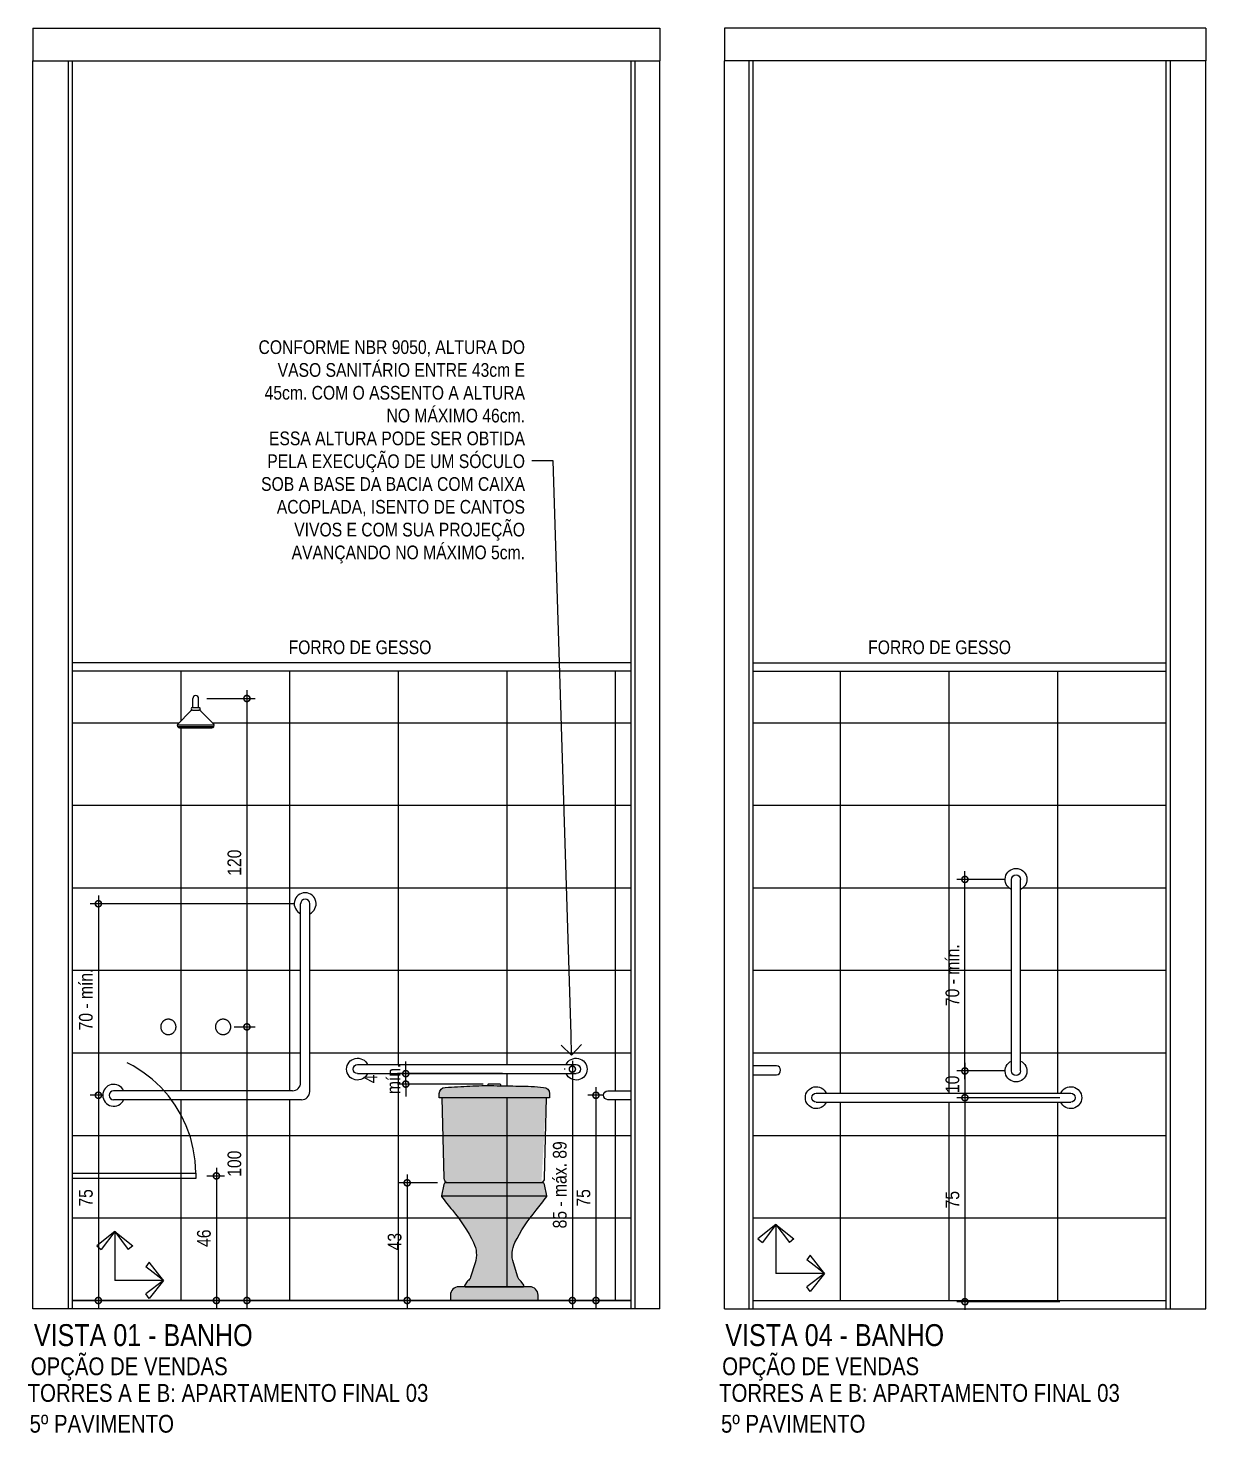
# Model space of a CAD drawing. Header units: metres. Extents: x 3 to 168, y -142 to 28.
# Drawn here: x 112.09 to 116.39, y -87.27 to -82.14 of the extents above; entities that cross this region are included whole.
import ezdxf
from ezdxf import colors
from ezdxf.entities.mleader import LeaderData, LeaderLine
from ezdxf.math import Vec2, Vec3

# ---------------------------------------------------------------- set-up
doc = ezdxf.new("R2010")
doc.units = ezdxf.units.M
doc.linetypes.add('DASHDOT', pattern=[1, 0.5, -0.25, 0, -0.25])
doc.linetypes.add('DASHEDX2', pattern=[1.5, 1, -0.5])
for name, color, linetype in [('ARQ-ALV ACAB', 4, 'Continuous'), ('ARQ-ALV OSSO', 5, 'Continuous'), ('ARQ-AUX1', 1, 'Continuous'), ('ARQ-AUX2', 2, 'Continuous'), ('ARQ-CERÂMICA', 7, 'Continuous'), ('ARQ-DIM', 2, 'Continuous'), ('ARQ-HID', 2, 'Continuous'), ('ARQ-PRJ', 7, 'DASHEDX2'), ('ARQ-SIM', 1, 'Continuous'), ('ARQ-TXT', 2, 'Continuous')]:
    doc.layers.add(name, color=color, linetype=linetype)
doc.styles.add('Adesa', font='ARIALN.TTF')
doc.dimstyles.new('ADESA 1-0025', dxfattribs={"dimtxt": 0.05, "dimasz": 0.045, "dimexe": 0.03, "dimexo": 0.04, "dimgap": 0.02, "dimtad": 1, "dimtoh": 1, "dimdec": 0, "dimlfac": 100, "dimzin": 4, "dimtxsty": 'Adesa', "dimblk": 'DOTSMALL', "dimcen": 1, "dimdle": 0.03, "dimclrd": 1, "dimclre": 1, "dimclrt": 256, "dimazin": 1, "dimtm": 1e-09, "dimtfac": 1, "dimtdec": 0, "dimtix": 1, "dimtmove": 2, "dimatfit": 0, "dimldrblk": 'DOTSMALL', "dimfxl": 0.8, "dimtvp": 2, "dimtolj": 1, "dimtzin": 0, "dimarcsym": 0})

# ---------------------------------------------------------------- blocks, each defined once
blk = doc.blocks.new('_DotSmall')
at = {"color": 0, "linetype": 'ByBlock', "const_width": 0.5}
blk.add_lwpolyline([(-0.0625, 0, 1), (0.0625, 0, 1)], format="xyb", close=True, dxfattribs=at)
blk = doc.blocks.new('*D380')
at = {"layer": 'ARQ-DIM', "color": 1, "lineweight": -2, "transparency": 16777216}
for p, q in [((112.346, -85.3057), (112.346, -86.0657)), ((113.0618, -85.3357), (112.316, -85.3357)), ((112.3618, -86.0357), (112.316, -86.0357))]:
    blk.add_line(p, q, dxfattribs=at)
at = {"layer": 'Defpoints', "color": 0, "transparency": 16777216}
for p in [(113.1018, -85.3357), (112.346, -86.0357), (112.4018, -86.0357)]:
    blk.add_point(p, dxfattribs=at)
at = {"layer": 'ARQ-DIM', "color": 1, "lineweight": -2, "transparency": 16777216, "xscale": 0.045, "yscale": 0.045, "zscale": 0.045}
for p, rotation in [((112.346, -85.3357), 90), ((112.346, -86.0357), 270)]:
    blk.add_blockref('_DotSmall', p, dxfattribs=dict(at, rotation=rotation))
at = {"layer": 'ARQ-DIM', "transparency": 16777216, "insert": (112.3004, -85.6857), "char_height": 0.05, "attachment_point": 5, "rotation": 90, "style": 'Adesa'}
blk.add_mtext('\\A1;70 - mín.', dxfattribs=at)
blk = doc.blocks.new('*D381')
at = {"layer": 'ARQ-DIM', "color": 1, "lineweight": -2, "transparency": 16777216}
for p, q in [((112.7418, -86.3303), (112.8074, -86.3303)), ((112.7774, -86.3003), (112.7774, -86.8157)), ((112.7619, -86.7857), (112.7474, -86.7857))]:
    blk.add_line(p, q, dxfattribs=at)
at = {"layer": 'Defpoints', "color": 0, "transparency": 16777216}
for p in [(112.7018, -86.3303), (112.7774, -86.7857), (112.8019, -86.7857, 0)]:
    blk.add_point(p, dxfattribs=at)
at = {"layer": 'ARQ-DIM', "color": 1, "lineweight": -2, "transparency": 16777216, "xscale": 0.045, "yscale": 0.045, "zscale": 0.045}
for p, rotation in [((112.7774, -86.3303), 90), ((112.7774, -86.7857), 270)]:
    blk.add_blockref('_DotSmall', p, dxfattribs=dict(at, rotation=rotation))
at = {"layer": 'ARQ-DIM', "transparency": 16777216, "insert": (112.7319, -86.558), "char_height": 0.05, "attachment_point": 5, "rotation": 90, "style": 'Adesa'}
blk.add_mtext('\\A1;46', dxfattribs=at)
blk = doc.blocks.new('*D382')
at = {"layer": 'ARQ-DIM', "color": 1, "lineweight": -2, "transparency": 16777216}
for p, q in [((112.3618, -86.0357), (112.316, -86.0357)), ((112.346, -86.0057), (112.346, -86.8157)), ((112.3117, -86.7857), (112.316, -86.7857))]:
    blk.add_line(p, q, dxfattribs=at)
at = {"layer": 'Defpoints', "color": 0, "transparency": 16777216}
for p in [(112.4018, -86.0357), (112.346, -86.7857), (112.3517, -86.7857, 0)]:
    blk.add_point(p, dxfattribs=at)
at = {"layer": 'ARQ-DIM', "color": 1, "lineweight": -2, "transparency": 16777216, "xscale": 0.045, "yscale": 0.045, "zscale": 0.045}
for p, rotation in [((112.346, -86.0357), 90), ((112.346, -86.7857), 270)]:
    blk.add_blockref('_DotSmall', p, dxfattribs=dict(at, rotation=rotation))
at = {"layer": 'ARQ-DIM', "transparency": 16777216, "insert": (112.3006, -86.4107), "char_height": 0.05, "attachment_point": 5, "rotation": 90, "style": 'Adesa'}
blk.add_mtext('\\A1;75', dxfattribs=at)
blk = doc.blocks.new('chuveiro frente')
for p, q in [((-0.01, 0.0698), (-0.01, 0.0998)), ((0.01, 0.0698), (0.01, 0.0998)), ((-0.0174, 0.0566), (-0.0613, 0.0127)), ((-0.0109, 0.0698), (0.0109, 0.0698)), ((-0.0109, 0.0598), (0.0109, 0.0598)), ((0.0174, 0.0566), (0.0613, 0.0127)), ((-0.0626, 0.01), (0.0626, 0.01)), ((-0.0623, 0.005), (0.0623, 0.005)), ((-0.0549, 0), (0.0549, 0))]:
    blk.add_line(p, q)
for centre, radius, start, end in [((0, 0.0998), 0.01, 0, 180), ((-0.0109, 0.0518), 0.008, 90, 143.719), ((-0.0109, 0.0648), 0.005, 90, 270), ((0.0109, 0.0648), 0.005, 270, 90), ((0.0109, 0.0518), 0.008, 36.281, 90), ((-0.0549, 0.008), 0.008, 143.719, 270), ((0.0549, 0.008), 0.008, 270, 36.281)]:
    blk.add_arc(centre, radius, start, end)
blk = doc.blocks.new('*D383')
at = {"layer": 'ARQ-DIM', "color": 1, "lineweight": -2, "transparency": 16777216}
for p, q in [((112.7418, -84.5857), (112.9188, -84.5857)), ((112.8888, -84.5557), (112.8888, -85.8157)), ((112.8424, -85.7857), (112.9188, -85.7857))]:
    blk.add_line(p, q, dxfattribs=at)
at = {"layer": 'Defpoints', "color": 0, "transparency": 16777216}
for p in [(112.7018, -84.5857), (112.8024, -85.7857), (112.8888, -85.7857)]:
    blk.add_point(p, dxfattribs=at)
at = {"layer": 'ARQ-DIM', "color": 1, "lineweight": -2, "transparency": 16777216, "xscale": 0.045, "yscale": 0.045, "zscale": 0.045}
for p, rotation in [((112.8888, -84.5857), 90), ((112.8888, -85.7857), 270)]:
    blk.add_blockref('_DotSmall', p, dxfattribs=dict(at, rotation=rotation))
at = {"layer": 'ARQ-DIM', "transparency": 16777216, "insert": (112.8433, -85.1857), "char_height": 0.05, "attachment_point": 5, "rotation": 90, "style": 'Adesa'}
blk.add_mtext('\\A1;120', dxfattribs=at)
blk = doc.blocks.new('*D371')
at = {"layer": 'ARQ-DIM', "color": 1, "lineweight": -2, "transparency": 16777216}
for p, q in [((112.8888, -85.7557), (112.8888, -86.8157)), ((112.8424, -85.7857), (112.9188, -85.7857)), ((112.7418, -86.7857), (112.9188, -86.7857))]:
    blk.add_line(p, q, dxfattribs=at)
at = {"layer": 'Defpoints', "color": 0, "transparency": 16777216}
for p in [(112.8024, -85.7857, 0), (112.7018, -86.7857, 0), (112.8888, -86.7857)]:
    blk.add_point(p, dxfattribs=at)
at = {"layer": 'ARQ-DIM', "color": 1, "lineweight": -2, "transparency": 16777216, "xscale": 0.045, "yscale": 0.045, "zscale": 0.045}
for p, rotation in [((112.8888, -85.7857), 90), ((112.8888, -86.7857), 270)]:
    blk.add_blockref('_DotSmall', p, dxfattribs=dict(at, rotation=rotation))
at = {"layer": 'ARQ-DIM', "transparency": 16777216, "insert": (112.8433, -86.2857), "char_height": 0.05, "attachment_point": 5, "rotation": 90, "style": 'Adesa'}
blk.add_mtext('\\A1;100', dxfattribs=at)
blk = doc.blocks.new('MIST. CHUV.')
for points in [[(-0.128, 0), (-0.128, 0.0016), (-0.1277, 0.0037), (-0.1274, 0.0058), (-0.1269, 0.0079), (-0.1266, 0.0089), (-0.1262, 0.0099), (-0.1258, 0.0109), (-0.1254, 0.0118), (-0.1249, 0.0128), (-0.1244, 0.0137), (-0.1239, 0.0146), (-0.1233, 0.0155), (-0.1227, 0.0164), (-0.1221, 0.0172), (-0.1214, 0.0181), (-0.1207, 0.0189), (-0.12, 0.0196), (-0.1192, 0.0204), (-0.1184, 0.0211), (-0.1176, 0.0218), (-0.1159, 0.023), (-0.1141, 0.0242), (-0.1123, 0.0252), (-0.1113, 0.0256), (-0.1103, 0.026), (-0.1094, 0.0264), (-0.1083, 0.0267), (-0.1073, 0.027), (-0.1063, 0.0273), (-0.1053, 0.0275), (-0.1042, 0.0277), (-0.1032, 0.0278), (-0.1021, 0.0279), (-0.1011, 0.028), (-0.1, 0.028), (-0.0984, 0.028), (-0.0963, 0.0278), (-0.0942, 0.0274), (-0.0921, 0.0269), (-0.0911, 0.0266), (-0.0901, 0.0262), (-0.0891, 0.0258), (-0.0882, 0.0254), (-0.0872, 0.0249), (-0.0863, 0.0244), (-0.0854, 0.0239), (-0.0845, 0.0233), (-0.0836, 0.0227), (-0.0828, 0.0221), (-0.0819, 0.0214), (-0.0811, 0.0207), (-0.0804, 0.02), (-0.0796, 0.0192), (-0.0789, 0.0184), (-0.0782, 0.0176), (-0.077, 0.0159), (-0.0758, 0.0141), (-0.0748, 0.0123), (-0.0744, 0.0113), (-0.074, 0.0103), (-0.0736, 0.0094), (-0.0733, 0.0084), (-0.073, 0.0073), (-0.0727, 0.0063), (-0.0725, 0.0053), (-0.0723, 0.0042), (-0.0722, 0.0032), (-0.0721, 0.0021), (-0.072, 0.0011), (-0.072, 0), (-0.072, -0.0016), (-0.0722, -0.0037), (-0.0726, -0.0058), (-0.0731, -0.0079), (-0.0734, -0.0089), (-0.0738, -0.0099), (-0.0742, -0.0109), (-0.0746, -0.0118), (-0.0751, -0.0128), (-0.0756, -0.0137), (-0.0761, -0.0146), (-0.0767, -0.0155), (-0.0773, -0.0164), (-0.0779, -0.0172), (-0.0786, -0.0181), (-0.0793, -0.0189), (-0.08, -0.0196), (-0.0808, -0.0204), (-0.0816, -0.0211), (-0.0824, -0.0218), (-0.0841, -0.023), (-0.0859, -0.0242), (-0.0877, -0.0252), (-0.0887, -0.0256), (-0.0897, -0.026), (-0.0906, -0.0264), (-0.0916, -0.0267), (-0.0927, -0.027), (-0.0937, -0.0273), (-0.0947, -0.0275), (-0.0958, -0.0277), (-0.0968, -0.0278), (-0.0979, -0.0279), (-0.0989, -0.028), (-0.1, -0.028), (-0.1016, -0.028), (-0.1037, -0.0277), (-0.1058, -0.0274), (-0.1079, -0.0269), (-0.1089, -0.0266), (-0.1099, -0.0262), (-0.1109, -0.0258), (-0.1118, -0.0254), (-0.1128, -0.0249), (-0.1137, -0.0244), (-0.1146, -0.0239), (-0.1155, -0.0233), (-0.1164, -0.0227), (-0.1172, -0.0221), (-0.1181, -0.0214), (-0.1189, -0.0207), (-0.1196, -0.02), (-0.1204, -0.0192), (-0.1211, -0.0184), (-0.1218, -0.0176), (-0.123, -0.0159), (-0.1242, -0.0141), (-0.1252, -0.0123), (-0.1256, -0.0113), (-0.126, -0.0103), (-0.1264, -0.0094), (-0.1267, -0.0083), (-0.127, -0.0073), (-0.1273, -0.0063), (-0.1275, -0.0053), (-0.1277, -0.0042), (-0.1278, -0.0032), (-0.1279, -0.0021), (-0.128, -0.0011)], [(0.072, 0), (0.072, 0.0016), (0.0723, 0.0037), (0.0726, 0.0058), (0.0731, 0.0079), (0.0734, 0.0089), (0.0738, 0.0099), (0.0742, 0.0109), (0.0746, 0.0118), (0.0751, 0.0128), (0.0756, 0.0137), (0.0761, 0.0146), (0.0767, 0.0155), (0.0773, 0.0164), (0.0779, 0.0172), (0.0786, 0.0181), (0.0793, 0.0189), (0.08, 0.0196), (0.0808, 0.0204), (0.0816, 0.0211), (0.0824, 0.0218), (0.0841, 0.023), (0.0859, 0.0242), (0.0877, 0.0252), (0.0887, 0.0256), (0.0897, 0.026), (0.0906, 0.0264), (0.0917, 0.0267), (0.0927, 0.027), (0.0937, 0.0273), (0.0947, 0.0275), (0.0958, 0.0277), (0.0968, 0.0278), (0.0979, 0.0279), (0.0989, 0.028), (0.1, 0.028), (0.1016, 0.028), (0.1037, 0.0278), (0.1058, 0.0274), (0.1079, 0.0269), (0.1089, 0.0266), (0.1099, 0.0262), (0.1109, 0.0258), (0.1118, 0.0254), (0.1128, 0.0249), (0.1137, 0.0244), (0.1146, 0.0239), (0.1155, 0.0233), (0.1164, 0.0227), (0.1172, 0.0221), (0.1181, 0.0214), (0.1189, 0.0207), (0.1196, 0.02), (0.1204, 0.0192), (0.1211, 0.0184), (0.1218, 0.0176), (0.123, 0.0159), (0.1242, 0.0141), (0.1252, 0.0123), (0.1256, 0.0113), (0.126, 0.0103), (0.1264, 0.0094), (0.1267, 0.0084), (0.127, 0.0073), (0.1273, 0.0063), (0.1275, 0.0053), (0.1277, 0.0042), (0.1278, 0.0032), (0.1279, 0.0021), (0.128, 0.0011), (0.128, 0), (0.128, -0.0016), (0.1277, -0.0037), (0.1274, -0.0058), (0.1269, -0.0079), (0.1266, -0.0089), (0.1262, -0.0099), (0.1258, -0.0109), (0.1254, -0.0118), (0.1249, -0.0128), (0.1244, -0.0137), (0.1239, -0.0146), (0.1233, -0.0155), (0.1227, -0.0164), (0.1221, -0.0172), (0.1214, -0.0181), (0.1207, -0.0189), (0.12, -0.0196), (0.1192, -0.0204), (0.1184, -0.0211), (0.1176, -0.0218), (0.1159, -0.023), (0.1141, -0.0242), (0.1123, -0.0252), (0.1113, -0.0256), (0.1103, -0.026), (0.1094, -0.0264), (0.1083, -0.0267), (0.1073, -0.027), (0.1063, -0.0273), (0.1053, -0.0275), (0.1042, -0.0277), (0.1032, -0.0278), (0.1021, -0.0279), (0.1011, -0.028), (0.1, -0.028), (0.0984, -0.0279), (0.0963, -0.0277), (0.0942, -0.0274), (0.0921, -0.0269), (0.0911, -0.0266), (0.0901, -0.0262), (0.0891, -0.0258), (0.0882, -0.0254), (0.0872, -0.0249), (0.0863, -0.0244), (0.0854, -0.0239), (0.0845, -0.0233), (0.0836, -0.0227), (0.0828, -0.0221), (0.0819, -0.0214), (0.0811, -0.0207), (0.0804, -0.02), (0.0796, -0.0192), (0.0789, -0.0184), (0.0782, -0.0176), (0.077, -0.0159), (0.0758, -0.0141), (0.0748, -0.0123), (0.0744, -0.0113), (0.074, -0.0103), (0.0736, -0.0094), (0.0733, -0.0083), (0.073, -0.0073), (0.0727, -0.0063), (0.0725, -0.0053), (0.0723, -0.0042), (0.0722, -0.0032), (0.0721, -0.0021), (0.072, -0.0011)]]:
    blk.add_lwpolyline(points, close=True)
blk = doc.blocks.new('*D372')
at = {"layer": 'ARQ-DIM', "color": 1, "lineweight": -2, "transparency": 16777216}
for p, q in [((114.1885, -86.0357), (114.1344, -86.0357)), ((114.1644, -86.0057), (114.1644, -86.8157)), ((114.2529, -86.7857), (114.1344, -86.7857))]:
    blk.add_line(p, q, dxfattribs=at)
at = {"layer": 'Defpoints', "color": 0, "transparency": 16777216}
for p in [(114.2285, -86.0357), (114.1644, -86.7857), (114.2929, -86.7857, -0.0001)]:
    blk.add_point(p, dxfattribs=at)
at = {"layer": 'ARQ-DIM', "color": 1, "lineweight": -2, "transparency": 16777216, "xscale": 0.045, "yscale": 0.045, "zscale": 0.045}
for p, rotation in [((114.1644, -86.0357), 90), ((114.1644, -86.7857), 270)]:
    blk.add_blockref('_DotSmall', p, dxfattribs=dict(at, rotation=rotation))
at = {"layer": 'ARQ-DIM', "transparency": 16777216, "insert": (114.119, -86.4107), "char_height": 0.05, "attachment_point": 5, "rotation": 90, "style": 'Adesa'}
blk.add_mtext('\\A1;75', dxfattribs=at)
blk = doc.blocks.new('_Open90')
at = {"color": 0, "linetype": 'ByBlock', "lineweight": -2}
for p, q in [((0, 0), (-1, 0)), ((-0.5, 0.5), (0, 0)), ((0, 0), (-0.5, -0.5))]:
    blk.add_line(p, q, dxfattribs=at)
blk = doc.blocks.new('*U274')
for p, q in [((-0.03, 0.0165), (0.7688, 0.0165)), ((-0.03, -0.0165), (0.7688, -0.0165))]:
    blk.add_line(p, q)
for centre, radius, start, end in [((-0.03, 0), 0.04, 24.362, 335.638), ((-0.03, 0), 0.0165, 90, 270), ((0.7688, 0), 0.04, 204.362, 155.638), ((0.7688, 0), 0.0165, 270, 90)]:
    blk.add_arc(centre, radius, start, end)
blk = doc.blocks.new('*D384')
at = {"layer": 'ARQ-DIM', "color": 1, "lineweight": -2, "transparency": 16777216}
for p, q in [((114.0782, -85.9102), (114.0782, -86.8157)), ((114.052, -85.9402), (114.0482, -85.9402)), ((114.052, -86.7857), (114.0482, -86.7857))]:
    blk.add_line(p, q, dxfattribs=at)
at = {"layer": 'Defpoints', "color": 0, "transparency": 16777216}
for p in [(114.092, -85.9402), (114.0782, -86.7857), (114.092, -86.7857, -0.0001)]:
    blk.add_point(p, dxfattribs=at)
at = {"layer": 'ARQ-DIM', "color": 1, "lineweight": -2, "transparency": 16777216, "xscale": 0.045, "yscale": 0.045, "zscale": 0.045}
for p, rotation in [((114.0782, -85.9402), 90), ((114.0782, -86.7857), 270)]:
    blk.add_blockref('_DotSmall', p, dxfattribs=dict(at, rotation=rotation))
at = {"layer": 'ARQ-DIM', "transparency": 16777216, "insert": (114.0326, -86.363), "char_height": 0.05, "attachment_point": 5, "rotation": 90, "style": 'Adesa'}
blk.add_mtext('\\A1;85 - máx. 89', dxfattribs=at)
blk = doc.blocks.new('CP929_e')
h = blk.add_hatch(color=255)
h.dxf.hatch_style = 1
edge = h.paths.add_edge_path()
edge.add_line((-0.2008, 0.6911), (0.2008, 0.6911))
edge.add_line((0.2008, 0.6911), (0.2007, 0.706))
edge.add_arc((0.1775, 0.7059), 0.0232, 0.3738, 87.2297)
edge.add_arc((0.8026, 13.6236), 12.9097, 266.83094, 267.22967, ccw=False)
edge.add_arc((0.0251, -0.4194), 1.1548, 86.8309, 91.2023)
edge.add_arc((-0.2136, 10.9563), 10.2234, 270.68894, 271.20233, ccw=False)
edge.add_arc((-0.0771, -0.395), 1.1287, 90.6889, 95.2506)
edge.add_arc((-0.1791, 0.7056), 0.0234, 93.3635, 179.0318)
edge.add_line((-0.2025, 0.706), (-0.2026, 0.6928))
edge.add_line((-0.2026, 0.6928), (-0.2026, 0.6911))
edge.add_line((-0.2026, 0.6911), (-0.2008, 0.6911))
h = blk.add_hatch(color=255)
h.dxf.hatch_style = 1
h.paths.add_polyline_path([(0.19, 0.6911), (-0.19, 0.6911), (-0.183, 0.3966, 0.27163), (-0.1728, 0.38), (0.1728, 0.38, 0.27163), (0.183, 0.3966)])
edge = h.paths.add_edge_path()
edge.add_arc((0.1762, 0.3722), 0.0079, 11.5874, 90, ccw=False)
edge.add_line((0.1839, 0.3737), (0.1925, 0.3322))
edge.add_arc((0.19, 0.3317), 0.00247, -35.4858, 11.5874, ccw=False)
edge.add_arc((-0.451, 0.7887), 0.7897, 319.8958, 324.5139, ccw=False)
edge.add_arc((0.6061, -0.1016), 0.5923, 139.8961, 153.6351)
edge.add_arc((0.1638, 0.1176), 0.0987, 153.6351, 197.8396)
edge.add_line((0.0699, 0.0874), (0.0868, 0.0348))
edge.add_arc((0.1103, 0.0423), 0.0247, 197.8405, 235.7698)
edge.add_arc((0.0909, 0.0138), 0.00987, 34.0222, 55.7689, ccw=False)
edge.add_line((0.099, 0.0193), (0.1079, 0.0062))
edge.add_arc((0.1046, 0.0039), 0.00395, -90, 34.0313, ccw=False)
edge.add_line((0.1046, 0), (-0.1046, 0))
edge.add_arc((-0.1046, 0.0039), 0.00395, 145.9687, 270, ccw=False)
edge.add_line((-0.1079, 0.0062), (-0.099, 0.0193))
edge.add_arc((-0.0909, 0.0138), 0.00987, 124.2289, 145.9756, ccw=False)
edge.add_arc((-0.1103, 0.0423), 0.0247, 304.2311, 342.1604)
edge.add_line((-0.0868, 0.0348), (-0.0699, 0.0874))
edge.add_arc((-0.1638, 0.1176), 0.0987, 342.1604, 386.365)
edge.add_arc((-0.6061, -0.1016), 0.5923, 26.365, 40.1039)
edge.add_arc((0.451, 0.7887), 0.7897, 215.4858, 220.1038, ccw=False)
edge.add_arc((-0.19, 0.3317), 0.00247, 168.4116, 215.4849, ccw=False)
edge.add_line((-0.1925, 0.3322), (-0.1839, 0.3737))
edge.add_arc((-0.1762, 0.3722), 0.0079, 90, 168.4126, ccw=False)
edge.add_line((-0.1762, 0.38), (0.1762, 0.38))
edge = h.paths.add_edge_path()
edge.add_line((-0.19, 0.6911), (-0.183, 0.3966))
edge.add_arc((-0.1638, 0.3971), 0.0192, 181.3139, 242.1536)
edge = h.paths.add_edge_path()
edge.add_arc((-0.0018, -1.831), 2.5662, 89.9609, 93.9727)
edge.add_arc((-0.1782, 0.7056), 0.0234, 93.3635, 179.0318)
edge.add_line((-0.2016, 0.706), (-0.2017, 0.6928))
edge.add_arc((-0.1999, 0.6928), 0.00174, 180.2855, 270.6496)
edge.add_line((-0.1999, 0.6911), (-0.1971, 0.6911))
edge.add_line((-0.1971, 0.6911), (0.1971, 0.6911))
edge.add_line((0.1971, 0.6911), (0.1999, 0.6911))
edge.add_arc((0.1999, 0.6928), 0.00174, 269.3504, 359.7145)
edge.add_line((0.2017, 0.6928), (0.2016, 0.706))
edge.add_arc((0.1782, 0.7056), 0.0234, 0.9676, 86.6359)
edge.add_arc((0.0018, -1.8311), 2.5662, 86.0273, 90.0392)
for points in [[(-0.2008, 0.6911), (0.2008, 0.6911), (0.2007, 0.706, 0.398231), (0.1787, 0.729, -0.00174), (0.0889, 0.7337, 0.019076), (0.0009, 0.7352, -0.00224), (-0.0907, 0.7337, 0.019907), (-0.1804, 0.729, 0.39224), (-0.2025, 0.706), (-0.2026, 0.6928), (-0.2026, 0.6911)], [(0.1762, 0.38, -0.356146), (0.1839, 0.3737), (0.1925, 0.3322, -0.208334), (0.1921, 0.3302, -0.020153), (0.1531, 0.2799, 0.060019), (0.0754, 0.1614, 0.195307), (0.0699, 0.0874), (0.0868, 0.0348, 0.167025), (0.0964, 0.0219, -0.095174), (0.099, 0.0193), (0.1079, 0.0062, -0.601047), (0.1046, 0), (-0.1046, 0, -0.601047), (-0.1079, 0.0062), (-0.099, 0.0193, -0.095174), (-0.0964, 0.0219, 0.167025), (-0.0868, 0.0348), (-0.0699, 0.0874, 0.195307), (-0.0754, 0.1614, 0.060019), (-0.1531, 0.2799, -0.020153), (-0.1921, 0.3302, -0.208334), (-0.1925, 0.3322), (-0.1839, 0.3737, -0.356146), (-0.1762, 0.38)]]:
    blk.add_lwpolyline(points, format="xyb", close=True)
at = {"ltscale": 0.016708}
blk.add_lwpolyline([(-0.0237, 0.7353), (-0.0237, 0.7386, -0.407176), (-0.0218, 0.7406, -0.006022), (0, 0.7409, -0.006022), (0.0218, 0.7406, -0.407176), (0.0237, 0.7386), (0.0237, 0.7352)], format="xyb", dxfattribs=at)
for points in [[(-0.19, 0.6911), (-0.183, 0.3966, 0.27188), (-0.1728, 0.38)], [(0.1728, 0.38, 0.27188), (0.183, 0.3966), (0.19, 0.6911)]]:
    blk.add_lwpolyline(points, format="xyb")
for points in [[(-0.19, 0.6911), (0.19, 0.6911)], [(-0.19, 0.3317), (0.19, 0.3317)]]:
    blk.add_lwpolyline(points)
at = {"linetype": 'DASHDOT', "ltscale": 6.24726e-05}
blk.add_lwpolyline([(0.0866, 0.1829), (0.0866, 0.1829)], dxfattribs=at)
blk = doc.blocks.new('*D373')
at = {"layer": 'ARQ-DIM', "color": 1, "lineweight": -2, "transparency": 16777216}
for p, q in [((113.4745, -86.3257), (113.4745, -86.8157)), ((113.5853, -86.3557), (113.4445, -86.3557)), ((113.7527, -86.7857), (113.4445, -86.7857))]:
    blk.add_line(p, q, dxfattribs=at)
at = {"layer": 'Defpoints', "color": 0, "transparency": 16777216}
for p in [(113.6253, -86.3557), (113.4745, -86.7857), (113.7927, -86.7857)]:
    blk.add_point(p, dxfattribs=at)
at = {"layer": 'ARQ-DIM', "color": 1, "lineweight": -2, "transparency": 16777216, "xscale": 0.045, "yscale": 0.045, "zscale": 0.045}
for p, rotation in [((113.4745, -86.3557), 90), ((113.4745, -86.7857), 270)]:
    blk.add_blockref('_DotSmall', p, dxfattribs=dict(at, rotation=rotation))
at = {"layer": 'ARQ-DIM', "transparency": 16777216, "insert": (113.4289, -86.5707), "char_height": 0.05, "attachment_point": 5, "rotation": 90, "style": 'Adesa'}
blk.add_mtext('\\A1;43', dxfattribs=at)
blk = doc.blocks.new('*D385')
at = {"layer": 'ARQ-DIM', "color": 1, "lineweight": -2, "transparency": 16777216}
for p, q in [((113.4694, -85.9567), (113.4694, -85.9117)), ((113.8232, -85.9567), (113.4394, -85.9567)), ((113.4694, -85.9949), (113.4694, -85.9567)), ((113.7527, -85.9949), (113.4394, -85.9949)), ((113.4694, -85.9949), (113.4694, -86.0399))]:
    blk.add_line(p, q, dxfattribs=at)
at = {"layer": 'Defpoints', "color": 0, "transparency": 16777216}
for p in [(113.4694, -85.9567), (113.8632, -85.9567, 0.0001), (113.7927, -85.9949)]:
    blk.add_point(p, dxfattribs=at)
at = {"layer": 'ARQ-DIM', "color": 1, "lineweight": -2, "transparency": 16777216, "xscale": 0.045, "yscale": 0.045, "zscale": 0.045}
for p, rotation in [((113.4694, -85.9567), 270), ((113.4694, -85.9949), 90)]:
    blk.add_blockref('_DotSmall', p, dxfattribs=dict(at, rotation=rotation))
at = {"layer": 'ARQ-DIM', "transparency": 16777216, "insert": (113.3826, -85.9758), "char_height": 0.05, "attachment_point": 5, "rotation": 90, "style": 'Adesa'}
blk.add_mtext('\\A1;4 \\Pmín.', dxfattribs=at)
blk = doc.blocks.new('*U315')
for p, q in [((-0.03, 0.0165), (0.9, 0.0165)), ((-0.03, -0.0165), (0.9, -0.0165))]:
    blk.add_line(p, q)
for centre, radius, start, end in [((-0.03, 0), 0.04, 24.362, 335.638), ((-0.03, 0), 0.0165, 90, 270), ((0.9, 0), 0.04, 204.362, 155.638), ((0.9, 0), 0.0165, 270, 90)]:
    blk.add_arc(centre, radius, start, end)
blk = doc.blocks.new('barra2')
for p, q in [((-0.03, 0.0165), (0.67, 0.0165)), ((-0.03, -0.0165), (0.67, -0.0165))]:
    blk.add_line(p, q)
for centre, radius, start, end in [((-0.03, 0), 0.04, 24.362, 335.638), ((-0.03, 0), 0.0165, 90, 270), ((0.67, 0), 0.04, 204.362, 155.638), ((0.67, 0), 0.0165, 270, 90)]:
    blk.add_arc(centre, radius, start, end)
blk = doc.blocks.new('*D377')
at = {"layer": 'ARQ-DIM', "color": 1, "lineweight": -2, "transparency": 16777216}
for p, q in [((115.5129, -86.0145), (115.5129, -86.8201)), ((115.8597, -86.0445), (115.4829, -86.0445)), ((115.8597, -86.7901), (115.4829, -86.7901))]:
    blk.add_line(p, q, dxfattribs=at)
at = {"layer": 'Defpoints', "color": 0, "transparency": 16777216}
for p in [(115.8997, -86.0445), (115.5129, -86.7901), (115.8997, -86.7901, -0.0001)]:
    blk.add_point(p, dxfattribs=at)
at = {"layer": 'ARQ-DIM', "color": 1, "lineweight": -2, "transparency": 16777216, "xscale": 0.045, "yscale": 0.045, "zscale": 0.045}
for p, rotation in [((115.5129, -86.0445), 90), ((115.5129, -86.7901), 270)]:
    blk.add_blockref('_DotSmall', p, dxfattribs=dict(at, rotation=rotation))
at = {"layer": 'ARQ-DIM', "transparency": 16777216, "insert": (115.4675, -86.4173), "char_height": 0.05, "attachment_point": 5, "rotation": 90, "style": 'Adesa'}
blk.add_mtext('\\A1;75', dxfattribs=at)
blk = doc.blocks.new('*D378')
at = {"layer": 'ARQ-DIM', "color": 1, "lineweight": -2, "transparency": 16777216}
for p, q in [((115.5129, -85.9169), (115.5129, -86.0745)), ((115.6597, -85.9469), (115.4829, -85.9469)), ((115.8597, -86.0445), (115.4829, -86.0445))]:
    blk.add_line(p, q, dxfattribs=at)
at = {"layer": 'Defpoints', "color": 0, "transparency": 16777216}
for p in [(115.6997, -85.9469), (115.5129, -86.0445), (115.8997, -86.0445)]:
    blk.add_point(p, dxfattribs=at)
at = {"layer": 'ARQ-DIM', "color": 1, "lineweight": -2, "transparency": 16777216, "xscale": 0.045, "yscale": 0.045, "zscale": 0.045}
for p, rotation in [((115.5129, -85.9469), 90), ((115.5129, -86.0445), 270)]:
    blk.add_blockref('_DotSmall', p, dxfattribs=dict(at, rotation=rotation))
at = {"layer": 'ARQ-DIM', "transparency": 16777216, "insert": (115.4674, -85.9957), "char_height": 0.05, "attachment_point": 5, "rotation": 90, "style": 'Adesa'}
blk.add_mtext('\\A1;10', dxfattribs=at)
blk = doc.blocks.new('*D379')
at = {"layer": 'ARQ-DIM', "color": 1, "lineweight": -2, "transparency": 16777216}
for p, q in [((115.5129, -85.9769), (115.5129, -85.2169)), ((115.6597, -85.2469), (115.4829, -85.2469)), ((115.6597, -85.9469), (115.4829, -85.9469))]:
    blk.add_line(p, q, dxfattribs=at)
at = {"layer": 'Defpoints', "color": 0, "transparency": 16777216}
for p in [(115.5129, -85.2469), (115.6997, -85.2469), (115.6997, -85.9469)]:
    blk.add_point(p, dxfattribs=at)
at = {"layer": 'ARQ-DIM', "color": 1, "lineweight": -2, "transparency": 16777216, "xscale": 0.045, "yscale": 0.045, "zscale": 0.045}
for p, rotation in [((115.5129, -85.2469), 90), ((115.5129, -85.9469), 270)]:
    blk.add_blockref('_DotSmall', p, dxfattribs=dict(at, rotation=rotation))
at = {"layer": 'ARQ-DIM', "transparency": 16777216, "insert": (115.4673, -85.5969), "char_height": 0.05, "attachment_point": 5, "rotation": 90, "style": 'Adesa'}
blk.add_mtext('\\A1;70 - mín.', dxfattribs=at)
blk = doc.blocks.new('Seta para pag.piso')
for p, q in [((0, 0.1126), (-0.0418, 0.0796)), ((0, 0.1126), (-0.0312, 0.0715)), ((0, 0.1126), (0, 0)), ((0, 0.1126), (0.0418, 0.0795)), ((0, 0.1126), (0.0312, 0.0715)), ((-0.0418, 0.0796), (-0.0312, 0.0715)), ((0.0418, 0.0795), (0.0312, 0.0715)), ((-0.1126, 0), (-0.0795, 0.0418)), ((-0.0795, 0.0418), (-0.0715, 0.0312)), ((-0.1126, 0), (-0.0715, 0.0312)), ((-0.1126, 0), (0, 0)), ((-0.1126, 0), (-0.0796, -0.0418)), ((-0.1126, 0), (-0.0715, -0.0312)), ((-0.0796, -0.0418), (-0.0715, -0.0312))]:
    blk.add_line(p, q)
blk = doc.blocks.new('AREAS MOLHADAS')
at = {"layer": 'ARQ-CERÂMICA'}
h = blk.add_hatch(dxfattribs=at)
h.set_pattern_fill('LINE', color=256, scale=0.095)
h.set_pattern_definition([(0, (112.25178, -86.78575), (0, 0.301625), [])])
h.paths.add_polyline_path([(112.2518, -84.4857), (112.2518, -86.7857), (113.6327, -86.7857), (113.6327, -86.7657, -0.414214), (113.6627, -86.7357), (113.9227, -86.7357, -0.414214), (113.9527, -86.7657), (113.9527, -86.7857), (114.2929, -86.7857), (114.2929, -86.0522), (114.2107, -86.0522, -1), (114.2077, -86.0192), (114.2929, -86.0192), (114.2929, -84.4857)])
h.paths.add_polyline_path([(113.1183, -85.3722), (113.1183, -86.0222, -0.414214), (113.0883, -86.0522), (112.4382, -86.0522, -4.632624), (112.4382, -86.0192), (113.0553, -86.0192, 0.414214), (113.0853, -85.9892), (113.0853, -85.3722, -4.632624)], flags=16)
h.paths.add_polyline_path([(114.0555, -85.9237, -4.632624), (114.0555, -85.9567), (113.3296, -85.9567, -4.632624), (113.3296, -85.9237)], flags=16)
h.paths.add_polyline_path([(112.7607, -84.6929), (112.6429, -84.6929, -0.614488), (112.636, -84.6792), (112.6831, -84.6322, -0.238782), (112.69, -84.6287, -1), (112.69, -84.6179), (112.691, -84.6179), (112.691, -84.5857, -1), (112.7125, -84.5857), (112.7125, -84.6179), (112.7135, -84.6179, -1), (112.7135, -84.6287, -0.159108), (112.7186, -84.6303), (112.7657, -84.6774, -0.725464)], flags=16)
h.paths.add_polyline_path([(113.7038, -86.0021, -0.014135), (113.769, -86.0003), (113.769, -85.9952, -0.006555), (113.7927, -85.9949, -0.006555), (113.8164, -85.9952), (113.8164, -86.0011, 0.001639), (113.8834, -86.0021, -0.019907), (113.9732, -86.0067, -0.39224), (113.9952, -86.0297), (113.9953, -86.0446), (113.5919, -86.0446), (113.592, -86.0297, -0.398231), (113.6141, -86.0067, 0.00174)], flags=16)
h.paths.add_polyline_path([(112.83, -85.7869), (112.8287, -85.7942), (112.8256, -85.8009), (112.8208, -85.8066), (112.8147, -85.8109), (112.808, -85.8133), (112.8007, -85.814), (112.7934, -85.8127), (112.7866, -85.8096), (112.7809, -85.8048), (112.7767, -85.7986), (112.7743, -85.7919), (112.7736, -85.7846), (112.7748, -85.7773), (112.778, -85.7706), (112.7828, -85.7649), (112.7889, -85.7606), (112.7956, -85.7582), (112.8029, -85.7575), (112.8102, -85.7588), (112.817, -85.7619), (112.8227, -85.7667), (112.8269, -85.7729), (112.8293, -85.7796)], flags=16)
h.paths.add_polyline_path([(112.5736, -85.7846), (112.5748, -85.7773), (112.578, -85.7706), (112.5828, -85.7649), (112.5889, -85.7606), (112.5956, -85.7582), (112.6029, -85.7575), (112.6102, -85.7588), (112.617, -85.7619), (112.6227, -85.7667), (112.6269, -85.7729), (112.6293, -85.7796), (112.63, -85.7869), (112.6287, -85.7942), (112.6256, -85.8009), (112.6208, -85.8066), (112.6147, -85.8109), (112.608, -85.8133), (112.6007, -85.814), (112.5934, -85.8127), (112.5866, -85.8096), (112.5809, -85.8048), (112.5767, -85.7986), (112.5743, -85.7919)], flags=16)
h.paths.add_polyline_path([(112.3522, -85.8101), (112.3522, -85.5591), (112.2481, -85.5591), (112.2481, -85.8101)], flags=9)
h.paths.add_polyline_path([(112.7836, -86.6013), (112.7836, -86.5126), (112.6795, -86.5126), (112.6795, -86.6013)], flags=24)
h.paths.add_polyline_path([(112.3523, -86.4552), (112.3523, -86.3665), (112.2482, -86.3665), (112.2482, -86.4552)], flags=9)
h.paths.add_polyline_path([(112.895, -85.2477), (112.895, -85.1271), (112.7909, -85.1271), (112.7909, -85.2477)], flags=24)
h.paths.add_polyline_path([(112.895, -86.3477), (112.895, -86.2271), (112.7909, -86.2271), (112.7909, -86.3477)], flags=24)
h.paths.add_polyline_path([(114.1708, -86.4552), (114.1708, -86.3665), (114.0667, -86.3665), (114.0667, -86.4552)], flags=24)
h.paths.add_polyline_path([(114.0844, -86.5345), (114.0844, -86.1911), (113.9803, -86.1911), (113.9803, -86.5345)], flags=24)
h.paths.add_polyline_path([(113.4807, -86.614), (113.4807, -86.5253), (113.3766, -86.5253), (113.3766, -86.614)], flags=24)
h.paths.add_polyline_path([(113.4765, -86.0434), (113.4765, -85.907), (113.2889, -85.907), (113.2889, -86.0434)], flags=24)
h = blk.add_hatch(dxfattribs=at)
h.set_pattern_fill('LINE', color=256, scale=0.125, angle=90)
h.set_pattern_definition([(90, (112.2518, -86.78575), (-0.396875, 2e-17), [])])
h.paths.add_polyline_path([(112.2518, -84.4857), (112.2518, -86.7857), (113.6327, -86.7857), (113.6327, -86.7657, -0.414214), (113.6627, -86.7357), (113.9227, -86.7357, -0.414214), (113.9527, -86.7657), (113.9527, -86.7857), (114.2929, -86.7857), (114.2929, -86.0522), (114.2107, -86.0522, -1), (114.2077, -86.0192), (114.2929, -86.0192), (114.2929, -84.4857)])
h.paths.add_polyline_path([(113.1183, -85.3722), (113.1183, -86.0222, -0.414214), (113.0883, -86.0522), (112.4382, -86.0522, -4.632624), (112.4382, -86.0192), (113.0553, -86.0192, 0.414214), (113.0853, -85.9892), (113.0853, -85.3722, -4.632624)], flags=16)
h.paths.add_polyline_path([(112.7607, -84.6929), (112.6429, -84.6929, -0.614488), (112.636, -84.6792), (112.6831, -84.6322, -0.238782), (112.69, -84.6287, -1), (112.69, -84.6179), (112.691, -84.6179), (112.691, -84.5857, -1), (112.7125, -84.5857), (112.7125, -84.6179), (112.7135, -84.6179, -1), (112.7135, -84.6287, -0.159108), (112.7186, -84.6303), (112.7657, -84.6774, -0.725464)], flags=16)
h.paths.add_polyline_path([(113.3296, -85.9237), (114.0555, -85.9237, -4.632624), (114.0555, -85.9567), (113.3296, -85.9567, -4.632624)], flags=16)
h.paths.add_polyline_path([(112.7813, -85.8054), (112.7763, -85.7982), (112.7737, -85.7898), (112.7739, -85.7809), (112.7766, -85.7726), (112.7821, -85.7653), (112.7893, -85.7603), (112.7978, -85.7577), (112.8066, -85.7578), (112.8149, -85.7606), (112.8222, -85.7661), (112.8272, -85.7733), (112.8299, -85.7817), (112.8297, -85.7906), (112.8269, -85.7989), (112.8214, -85.8062), (112.8142, -85.8112), (112.8058, -85.8138), (112.797, -85.8137), (112.7887, -85.8109)], flags=16)
h.paths.add_polyline_path([(113.6141, -86.0067, 0.00174), (113.7038, -86.0021, -0.014135), (113.769, -86.0003), (113.769, -85.9952, -0.006555), (113.7927, -85.9949, -0.006555), (113.8164, -85.9952), (113.8164, -86.0011, 0.001639), (113.8834, -86.0021, -0.019907), (113.9732, -86.0067, -0.39224), (113.9952, -86.0297), (113.9953, -86.0446), (113.5919, -86.0446), (113.592, -86.0297, -0.398231)], flags=16)
h.paths.add_polyline_path([(112.6222, -85.7661), (112.6272, -85.7733), (112.6299, -85.7817), (112.6297, -85.7906), (112.6269, -85.7989), (112.6214, -85.8062), (112.6142, -85.8112), (112.6058, -85.8138), (112.597, -85.8137), (112.5887, -85.8109), (112.5813, -85.8054), (112.5763, -85.7982), (112.5737, -85.7898), (112.5739, -85.7809), (112.5766, -85.7726), (112.5821, -85.7653), (112.5893, -85.7603), (112.5978, -85.7577), (112.6066, -85.7578), (112.6149, -85.7606)], flags=16)
h.paths.add_polyline_path([(112.3522, -85.8101), (112.3522, -85.5591), (112.2481, -85.5591), (112.2481, -85.8101)], flags=9)
h.paths.add_polyline_path([(112.7836, -86.6013), (112.7836, -86.5126), (112.6795, -86.5126), (112.6795, -86.6013)], flags=24)
h.paths.add_polyline_path([(112.3523, -86.4552), (112.3523, -86.3665), (112.2482, -86.3665), (112.2482, -86.4552)], flags=9)
h.paths.add_polyline_path([(112.895, -85.2477), (112.895, -85.1271), (112.7909, -85.1271), (112.7909, -85.2477)], flags=24)
h.paths.add_polyline_path([(112.895, -86.3477), (112.895, -86.2271), (112.7909, -86.2271), (112.7909, -86.3477)], flags=24)
h.paths.add_polyline_path([(114.1708, -86.4552), (114.1708, -86.3665), (114.0667, -86.3665), (114.0667, -86.4552)], flags=24)
h.paths.add_polyline_path([(114.0844, -86.5345), (114.0844, -86.1911), (113.9803, -86.1911), (113.9803, -86.5345)], flags=24)
h.paths.add_polyline_path([(113.4807, -86.614), (113.4807, -86.5253), (113.3766, -86.5253), (113.3766, -86.614)], flags=24)
h.paths.add_polyline_path([(113.4765, -86.0434), (113.4765, -85.907), (113.2889, -85.907), (113.2889, -86.0434)], flags=24)
h = blk.add_hatch(dxfattribs=at)
h.set_pattern_fill('LINE', color=256, scale=0.095)
h.set_pattern_definition([(0, (116.24867, -86.78575), (0, 0.301625), [])])
h.paths.add_polyline_path([(116.2487, -84.4857), (114.7388, -84.4857), (114.7388, -85.928), (114.821, -85.928, -1), (114.824, -85.961), (114.7388, -85.961), (114.7388, -86.7857), (116.2487, -86.7857)])
h.paths.add_polyline_path([(115.7162, -85.2833), (115.7162, -85.9105, -4.632624), (115.6832, -85.9105), (115.6832, -85.2833, -4.632624)], flags=16)
h.paths.add_polyline_path([(115.8633, -86.028, -4.632624), (115.8633, -86.061), (115.0062, -86.061, -4.632624), (115.0062, -86.028)], flags=16)
h.paths.add_polyline_path([(115.5192, -86.4618), (115.5192, -86.3731), (115.4151, -86.3731), (115.4151, -86.4618)], flags=24)
h.paths.add_polyline_path([(115.5191, -86.0417), (115.5191, -85.953), (115.415, -85.953), (115.415, -86.0417)], flags=24)
h.paths.add_polyline_path([(115.5191, -85.7213), (115.5191, -85.4702), (115.415, -85.4702), (115.415, -85.7213)], flags=24)
h = blk.add_hatch(dxfattribs=at)
h.set_pattern_fill('LINE', color=256, scale=0.125, angle=90)
h.set_pattern_definition([(90, (116.24867, -86.78575), (-0.396875, 2e-17), [])])
h.paths.add_polyline_path([(116.2487, -84.4857), (114.7388, -84.4857), (114.7388, -85.928), (114.821, -85.928, -1), (114.824, -85.961), (114.7388, -85.961), (114.7388, -86.7857), (116.2487, -86.7857)])
h.paths.add_polyline_path([(115.7162, -85.2833), (115.7162, -85.9105, -4.632624), (115.6832, -85.9105), (115.6832, -85.2833, -4.632624)], flags=16)
h.paths.add_polyline_path([(115.8633, -86.061), (115.0062, -86.061, -4.632624), (115.0062, -86.028), (115.8633, -86.028, -4.632624)], flags=16)
h.paths.add_polyline_path([(115.5192, -86.4618), (115.5192, -86.3731), (115.4151, -86.3731), (115.4151, -86.4618)], flags=24)
h.paths.add_polyline_path([(115.5191, -86.0417), (115.5191, -85.953), (115.415, -85.953), (115.415, -86.0417)], flags=24)
h.paths.add_polyline_path([(115.5191, -85.7213), (115.5191, -85.4702), (115.415, -85.4702), (115.415, -85.7213)], flags=24)
at = {"layer": 'ARQ-DIM'}
h = blk.add_hatch(color=255, dxfattribs=at)
h.dxf.hatch_style = 1
edge = h.paths.add_edge_path()
edge.add_line((113.9227, -86.7357), (113.6627, -86.7357))
edge.add_arc((113.6627, -86.7657), 0.03, 90, 180)
edge.add_line((113.6327, -86.7657), (113.6327, -86.7857))
edge.add_line((113.6327, -86.7857), (113.9527, -86.7857))
edge.add_line((113.9527, -86.7857), (113.9527, -86.7657))
edge.add_arc((113.9227, -86.7657), 0.03, 0, 90)
at = {"layer": 'ARQ-ALV ACAB'}
for p, q in [((112.2518, -86.8157), (112.2518, -82.2557)), ((114.2929, -86.8157, 0), (114.2929, -82.2557, 0)), ((114.7388, -86.8157), (114.7388, -82.2557)), ((116.2487, -86.8157, 0), (116.2487, -82.2557, 0)), ((114.2929, -86.7857, 0), (112.2518, -86.7857)), ((114.7388, -86.7857), (116.2487, -86.7857, 0))]:
    blk.add_line(p, q, dxfattribs=at)
at = {"layer": 'ARQ-ALV OSSO'}
for p, q in [((112.1069, -86.8157), (112.1069, -82.2557)), ((112.2368, -86.8157), (112.2368, -82.2557)), ((114.3079, -86.8157, 0), (114.3079, -82.2557, 0)), ((114.3979, -86.8157, 0), (114.3979, -82.2557, 0)), ((114.6338, -86.8157), (114.6338, -82.2557)), ((114.7238, -86.8157), (114.7238, -82.2557)), ((116.2637, -86.8157, 0), (116.2637, -82.2557, 0)), ((116.3936, -86.8157, 0), (116.3936, -82.2557, 0)), ((114.3979, -86.8157, 0), (112.1069, -86.8157)), ((114.6338, -86.8157), (116.3936, -86.8157, 0))]:
    blk.add_line(p, q, dxfattribs=at)
at = {"layer": 'ARQ-AUX1'}
for p, q in [((114.2929, -84.4557, 0), (112.2518, -84.4557)), ((114.2929, -84.4857, 0), (112.2518, -84.4857)), ((114.7388, -84.4557), (116.2487, -84.4557, 0)), ((114.7388, -84.4857), (116.2487, -84.4857, 0))]:
    blk.add_line(p, q, dxfattribs=at)
blk.add_lwpolyline([(113.0286, -84.4857), (112.2518, -84.4857)], dxfattribs=at)
at = {"layer": 'ARQ-AUX2'}
for p, q in [((112.1069, -82.1357), (114.3979, -82.1357, 0)), ((116.3936, -82.1357, 0), (114.6338, -82.1357)), ((112.1069, -82.2557), (114.3979, -82.2557, 0)), ((116.3936, -82.2557, 0), (114.6338, -82.2557))]:
    blk.add_line(p, q, dxfattribs=at)
for points in [[(112.1069, -82.1357), (112.1069, -82.2557)], [(114.6338, -82.1357), (114.6338, -82.2557)]]:
    blk.add_lwpolyline(points, dxfattribs=at)
at = {"layer": 'ARQ-AUX2', "elevation": 0}
for points in [[(114.3979, -82.1357), (114.3979, -82.2557)], [(116.3936, -82.1357), (116.3936, -82.2557)]]:
    blk.add_lwpolyline(points, dxfattribs=at)
at = {"layer": 'ARQ-AUX2'}
blk.add_lwpolyline([(113.9227, -86.7357), (113.6627, -86.7357, 0.414214), (113.6327, -86.7657), (113.6327, -86.7857), (113.9527, -86.7857), (113.9527, -86.7657, 0.414214)], format="xyb", close=True, dxfattribs=at)
at = {"layer": 'ARQ-HID'}
for p, q in [((113.0853, -85.9892), (113.0853, -85.3357)), ((113.1183, -86.0222), (113.1183, -85.3357)), ((113.0553, -86.0192), (112.4018, -86.0192)), ((113.0883, -86.0522), (112.4018, -86.0522))]:
    blk.add_line(p, q, dxfattribs=at)
for points, elevation in [([(114.7388, -85.961), (114.824, -85.961, 0.913215), (114.824, -85.928), (114.7388, -85.928)], 0.0001), ([(114.2929, -86.0522), (114.2077, -86.0522, -0.913215), (114.2077, -86.0192), (114.2929, -86.0192)], 0)]:
    blk.add_lwpolyline(points, format="xyb", dxfattribs=dict(at, elevation=elevation))
at = {"layer": 'ARQ-HID', "color": 1}
blk.add_lwpolyline([(112.7018, -86.3403), (112.2518, -86.3403), (112.2518, -86.3203), (112.7018, -86.3203)], close=True, dxfattribs=at)
at = {"layer": 'ARQ-HID'}
for centre, radius, start, end in [((113.1018, -85.3357), 0.04, 294.362, 245.638), ((113.1018, -85.3357), 0.0165, 0, 180), ((113.0553, -85.9892), 0.03, 270, 0), ((112.4018, -86.0357), 0.04, 24.362, 335.638), ((112.4018, -86.0357), 0.0165, 90, 270), ((113.0883, -86.0222), 0.03, 270, 0)]:
    blk.add_arc(centre, radius, start, end, dxfattribs=at)
at = {"layer": 'ARQ-PRJ', "ltscale": 0.5}
blk.add_arc((112.2515, -86.3204), 0.4502, 0.0126, 88.5696, dxfattribs=at)
at = {"layer": 'ARQ-AUX2', "xscale": -1}
for name, p in [('MIST. CHUV.', (112.7018, -85.7858)), ('CP929_e', (113.7927, -86.7357, 0))]:
    blk.add_blockref(name, p, dxfattribs=at)
at = {"layer": 'ARQ-CERÂMICA', "xscale": 1.58230973583663, "yscale": 1.58230973583663, "zscale": 1.58230973583663, "rotation": 270}
for p in [(112.4061, -86.7121), (114.8219, -86.6866)]:
    blk.add_blockref('Seta para pag.piso', p, dxfattribs=at)
at = {"layer": 'ARQ-HID', "xscale": 1.073188977311633, "yscale": 1.073188977311633, "zscale": 1.073188977311633}
blk.add_blockref('chuveiro frente', (112.7018, -84.6929), dxfattribs=at)
at = {"layer": 'ARQ-HID', "xscale": -1}
for name, p, rotation in [('barra2', (115.6997, -85.9169, 0.0001), 270), ('*U274', (113.3232, -85.9402, 0.0001), 180), ('*U315', (114.9997, -86.0445, 0.0001), 180)]:
    blk.add_blockref(name, p, dxfattribs=dict(at, rotation=rotation))
at = {"layer": 'ARQ-TXT', "style": 'Adesa'}
for s, height, p in [('FORRO DE GESSO', 0.05, (113.0411, -84.4235, 108.9697)), ('FORRO DE GESSO', 0.05, (115.1593, -84.4235, 108.9697)), ('OPÇÃO DE VENDAS', 0.065, (112.0989, -87.0586, 217.9394)), ('OPÇÃO DE VENDAS', 0.065, (114.6258, -87.0586, 217.9394)), ('TORRES A E B: APARTAMENTO FINAL 03', 0.065, (112.0875, -87.156, 435.8787)), ('TORRES A E B: APARTAMENTO FINAL 03', 0.065, (114.6144, -87.156, 435.8787)), ('5º PAVIMENTO', 0.065, (112.0946, -87.2686, 544.8484)), ('5º PAVIMENTO', 0.065, (114.6216, -87.2686, 544.8484))]:
    blk.add_text(s, height=height, dxfattribs=at).set_placement(p)
at = {"layer": 'ARQ-TXT', "ltscale": 0.5, "style": 'Adesa'}
for s, p in [('VISTA 01 - BANHO', (112.1103, -86.9521, 0)), ('VISTA 04 - BANHO', (114.6372, -86.9521))]:
    blk.add_text(s, height=0.08, dxfattribs=at).set_placement(p)
at = {"layer": 'ARQ-DIM'}
for base, p1, p2, picture, middle in [((112.8888, -85.7857), (112.7018, -84.5857), (112.8024, -85.7857), '*D383', (112.8433, -85.1857)), ((112.8888, -86.7857, 0), (112.8024, -85.7857), (112.7018, -86.7857), '*D371', (112.8433, -86.2857, 0)), ((115.5129, -86.0445, 0.0001), (115.6997, -85.9469, 0.0001), (115.8997, -86.0445, 0.0001), '*D378', (115.4674, -85.9957, 0.0001)), ((112.346, -86.7857), (112.4018, -86.0357), (112.3517, -86.7857, 0), '*D382', (112.3006, -86.4107)), ((114.1644, -86.7857, 0), (114.2285, -86.0357, 0), (114.2929, -86.7857, -0.0001), '*D372', (114.119, -86.4107, 0)), ((115.5129, -86.7901, 0.0001), (115.8997, -86.0445, 0.0001), (115.8997, -86.7901, 0), '*D377', (115.4675, -86.4173, 0.0001)), ((112.7774, -86.7857), (112.7018, -86.3303), (112.8019, -86.7857, 0), '*D381', (112.7319, -86.558)), ((113.4745, -86.7857, 0), (113.6253, -86.3557, 0), (113.7927, -86.7857, 0), '*D373', (113.4289, -86.5707, 0))]:
    dim = blk.add_linear_dim(base=base, p1=p1, p2=p2, angle=90, dimstyle='ADESA 1-0025', dxfattribs=at)
    dim.commit()
    dim.dimension.update_dxf_attribs({"geometry": picture, "text_midpoint": middle})
for base, p1, p2, text, picture, middle in [((115.5129, -85.2469, 0.0001), (115.6997, -85.9469, 0.0001), (115.6997, -85.2469, 0.0001), '<> - mín.', '*D379', (115.4673, -85.5969, 0.0001)), ((113.4694, -85.9567, 0), (113.7927, -85.9949, 0), (113.8632, -85.9567, 0.0001), '<> \\Pmín.', '*D385', (113.3826, -85.9758, 0)), ((114.0782, -86.7857, 0.0001), (114.092, -85.9402, 0.0001), (114.092, -86.7857, 0), '<> - máx. 89', '*D384', (114.0326, -86.363, 0.0001))]:
    dim = blk.add_linear_dim(base=base, p1=p1, p2=p2, angle=90, text=text, dimstyle='ADESA 1-0025', dxfattribs=at)
    dim.commit()
    dim.dimension.update_dxf_attribs({"geometry": picture, "text_midpoint": middle})
dim = blk.add_linear_dim(base=(112.346, -86.0357), p1=(113.1018, -85.3357), p2=(112.4018, -86.0357), angle=90, text='<> - mín.', dimstyle='ADESA 1-0025', override={"dimtxsty": 'Adesa'}, dxfattribs=at)
dim.commit()
dim.dimension.update_dxf_attribs({"geometry": '*D380', "text_midpoint": (112.3004, -85.6857)})
at = {"layer": 'ARQ-SIM'}
ml = blk.add_multileader_mtext('Standard', dxfattribs=at)
ml.set_content('CONFORME NBR 9050, ALTURA DO VASO SANITÁRIO ENTRE 43cm E 45cm. COM O ASSENTO A ALTURA NO MÁXIMO 46cm.\\PESSA ALTURA PODE SER OBTIDA PELA EXECUÇÃO DE UM SÓCULO SOB A BASE DA BACIA COM CAIXA ACOPLADA, ISENTO DE CANTOS VIVOS E COM SUA PROJEÇÃO AVANÇANDO NO MÁXIMO 5cm.', color=2, style='Adesa')
ml.set_leader_properties(color=256)
ml.set_arrow_properties(name='OPEN90')
ml.build(insert=Vec2(0, 0))
ml.multileader.update_dxf_attribs({"text_left_attachment_type": 2, "text_right_attachment_type": 2, "dogleg_length": 0.2, "arrow_head_size": 0.075})
ctx = ml.context
ctx.base_point, ctx.char_height, ctx.arrow_head_size, ctx.landing_gap_size, ctx.plane_origin = Vec3(112.9114, -83.7177, 0.0001), 0.05, 0.075, 0.025, Vec3(114.8029, -84.2017, 0.0001)
ctx.left_attachment, ctx.right_attachment, ctx.text_align_type = 2, 2, 2
notes = []
notes.append((ctx, [(0, (1, 1, 0), (114.0076, -83.7177, 0.0001), (-1, 0), 0.0775, [(0, [(114.0757, -85.8886, 0.0001)], 0, [])])]))
ctx.mtext.insert, ctx.mtext.width, ctx.mtext.alignment, ctx.mtext.flow_direction = Vec3(113.9051, -83.2767, 0.0001), 1.043137, 3, 5
for ctx, leaders in notes:
    for number, flags, end, landing, length, lines in leaders:
        leader = LeaderData()
        leader.index, (leader.has_last_leader_line, leader.has_dogleg_vector, leader.attachment_direction) = number, flags
        leader.last_leader_point, leader.dogleg_vector, leader.dogleg_length = Vec3(end), Vec3(landing), length
        for number, points, colour, breaks in lines:
            line = LeaderLine()
            line.index, line.vertices, line.color, line.breaks = number, Vec3.list(points), colors.encode_raw_color(colour), breaks
            leader.lines.append(line)
        ctx.leaders.append(leader)

msp = doc.modelspace()

# ---------------------------------------------------------------- block references
msp.add_blockref('AREAS MOLHADAS', (0, 0))

doc.saveas('drawing.dxf')
